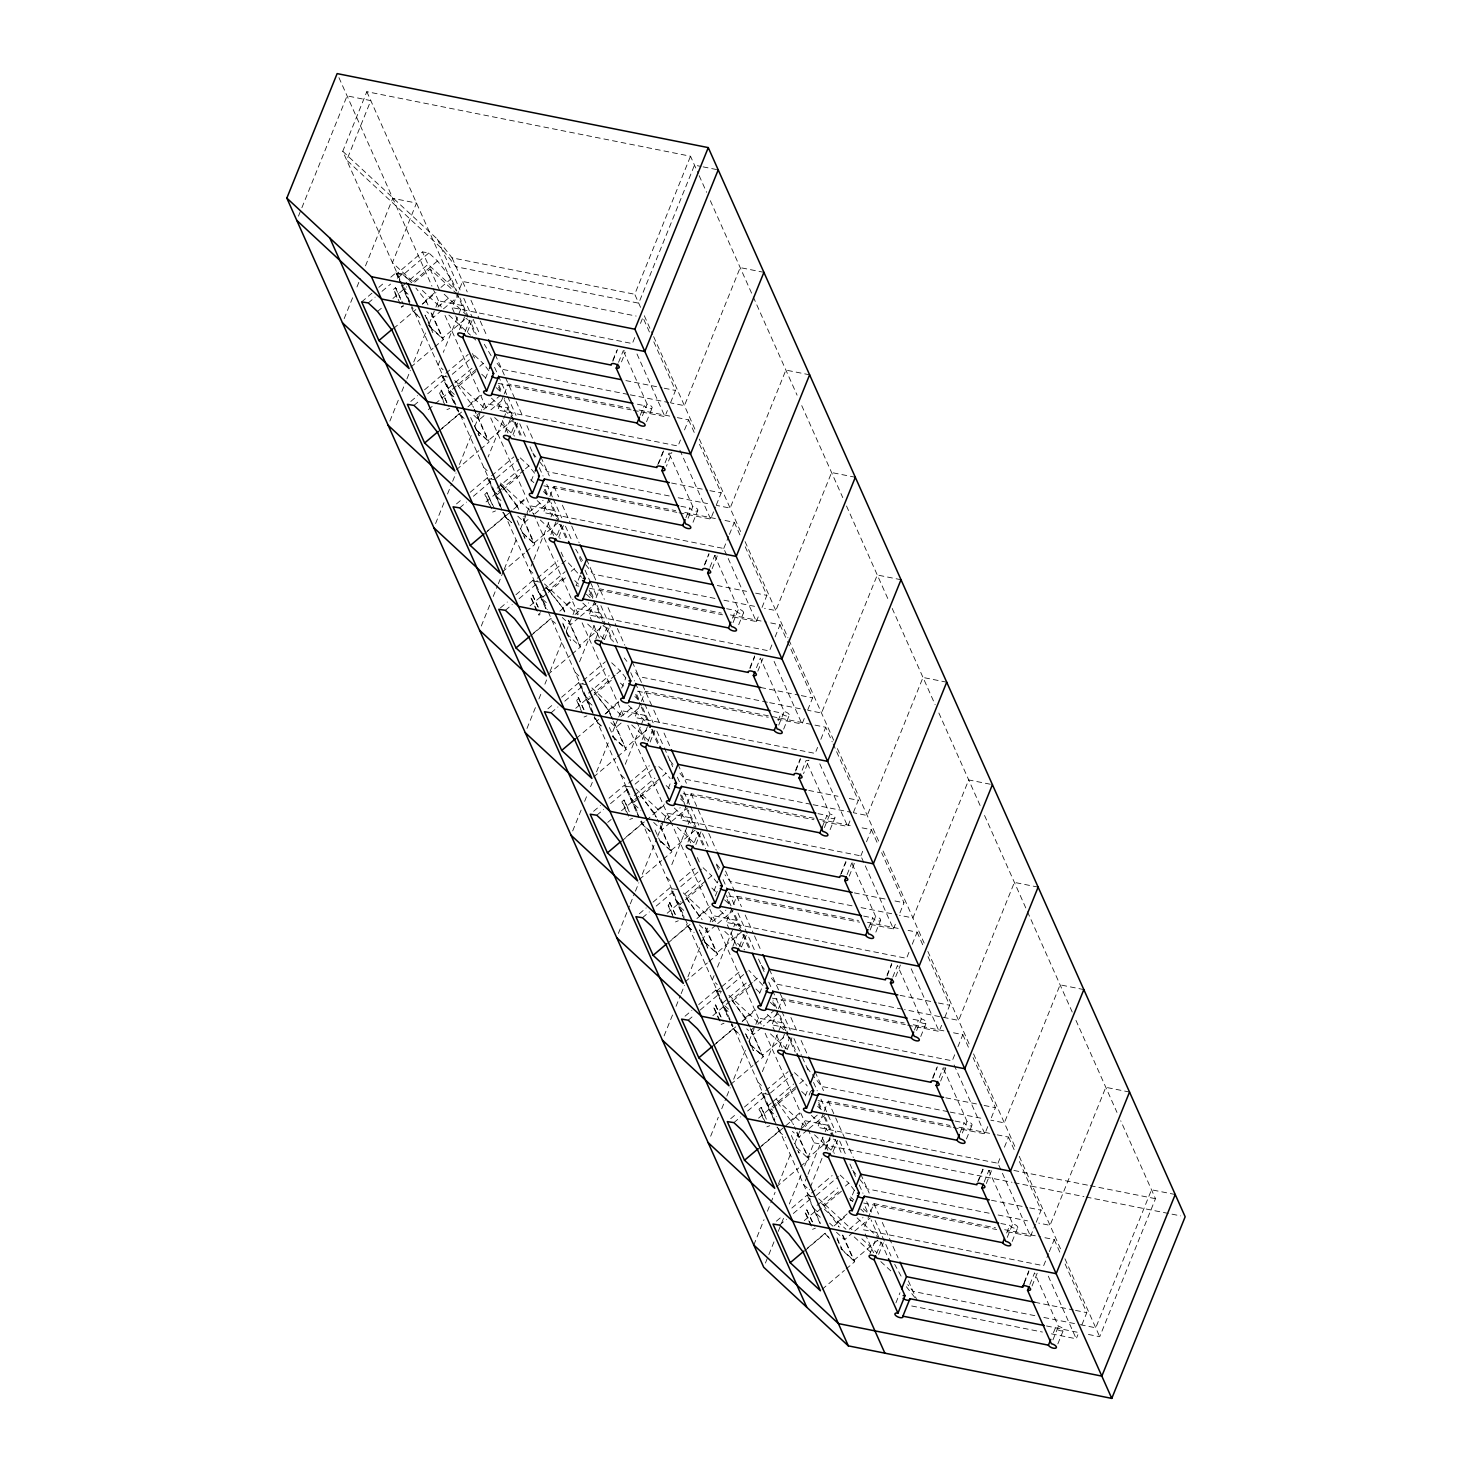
<?xml version="1.0" encoding="UTF-8"?>
<svg xmlns="http://www.w3.org/2000/svg" width="1472" height="1472" viewBox="0 0 1472 1472"><rect width="100%" height="100%" fill="white"/><g stroke="black" fill="none" stroke-linecap="round" stroke-linejoin="round"><path stroke-width="0.75" stroke-dasharray="5 3.75" d="M298.466 216.163L301.024 209.834M301.889 207.718L347.079 95.882L370.797 100.611L346.73 160.19L441.398 248.124L456.026 266.745L638.719 303.177L694.49 165.14L700.948 166.428M399.887 279.386L342.755 151.285L366.822 91.687L690.515 156.234L698.225 173.512M344.172 318.633L353.556 295.412M356.96 286.966L360.382 278.539M365.498 265.862L392.766 198.334L416.502 203.062L392.435 262.66L412.362 281.17M389.878 421.084L398.397 399.979M401.819 391.552L406.07 380.99M406.934 378.893L410.338 370.447M413.742 362.002L425.684 332.451M429.106 324.006L435.068 309.249M435.914 307.133L438.472 300.803L462.208 305.532L443.293 352.342M461.325 328.477L452.014 307.611L462.576 281.446L636.143 316.057M439.852 360.861L438.122 365.111L443.109 369.748M459.448 329.618L464.913 316.057M465.134 331.715L469.826 320.086L476.247 334.475M467.323 332.212L472.015 320.583M485.41 378.654L488.667 370.613M435.583 523.554L444.102 502.449M447.525 494.003L451.775 483.46M452.64 481.344L456.044 472.898M459.448 464.471L471.39 434.921M474.794 426.475L481.62 409.602M482.466 407.486L484.178 403.254L507.914 408.002L488.134 456.946M503.406 395.986L497.72 410.062L678.04 446.016L680.469 439.981M504.215 393.981L508.282 383.916L629.998 408.186M505.135 432.087L510.618 418.526M511.63 432.234L515.531 422.556A4.342 1.858 22 0 1 512.458 421.342M513.01 434.663L517.721 423.053M531.116 481.123L534.373 473.064M481.289 626.023L489.808 604.918M493.212 596.473L497.481 585.911M498.327 583.814L503.442 571.154M504.307 569.038L517.095 537.39M520.499 528.945L529.883 505.724L553.601 510.453L551.025 516.838M549.111 498.456L543.426 512.532L723.746 548.486L756.332 621.552L731.529 616.602M549.921 496.432L553.987 486.386L675.703 510.637M640.578 307.354L634.745 294.271L690.515 156.234M612.867 360.217L616.786 350.52M612.83 361.229L617.522 349.6M532.974 561.531L529.534 570.032L532.864 573.123M533.839 559.397L550.16 518.972M618.571 362.296L623.263 350.686A4.342 1.858 22 0 0 625.766 350.575M550.841 534.557L556.324 520.996M621.497 361.873L625.416 352.176M634.782 337.53L632.334 343.565L452.014 307.611M640.467 323.435L642.896 317.4L649.428 332.01M557.318 534.704L561.237 525.007A4.342 1.858 22 0 1 559.121 524.326M558.716 537.133L563.408 525.504M640.228 415.27L644.147 405.573A4.342 1.858 22 0 0 649.097 408.59A4.342 1.858 22 0 0 652.059 407.155A4.342 1.858 22 0 0 647.11 404.138L623.263 350.686M642.418 415.766L647.11 404.138M580.078 575.534L576.012 585.598L580.52 586.482M646.539 421.728L652.022 408.167M526.976 728.474L535.514 707.37M538.918 698.942L541.475 692.613M544.898 684.167L546.59 679.935M550.013 671.508L562.801 639.842M566.205 631.396L572.166 616.639M573.031 614.523L575.589 608.194L599.306 612.922L597.595 617.173M633.365 410.32L664.921 416.613L667.368 410.578M670.606 402.537L675.482 390.466L653.145 340.363M599.362 637.946L589.131 615.002L599.693 588.837L721.409 613.106M657.782 464.618L663.265 451.058M658.536 463.68L664.019 450.119M579.526 661.866L594.154 625.692M665.05 462.834L668.969 453.137A4.342 1.858 22 0 0 671.894 452.714L666.411 466.274M595.774 638.94L602.03 623.447M684.535 429.934L688.602 419.87L677.341 417.625M602.25 639.106L606.942 627.477L613.364 641.866M604.422 639.602L609.114 627.974M685.934 517.721L689.853 508.042A4.342 1.858 22 0 0 694.802 511.06A4.342 1.858 22 0 0 697.765 509.606A4.342 1.858 22 0 0 692.815 506.607L668.969 453.137M688.105 518.218L692.815 506.607M621.718 688.05L625.784 678.003M693.036 522.247L697.728 510.618M572.682 830.944L581.219 809.839M584.623 801.394L587.181 795.064M590.585 786.618L592.296 782.405M596.565 771.862L608.488 742.311M612.757 731.75L617.872 719.09M618.737 716.974L621.294 710.645L645.012 715.392L625.232 764.318M679.07 512.79L710.626 519.082L715.502 507.012M716.312 505.006L721.188 492.936L698.85 442.833M640.522 703.377L634.818 717.453L815.138 753.406L817.586 747.371M641.332 701.353L645.398 691.306L825.718 727.26L832.232 741.87M704.278 565.138L708.97 553.509M705.014 564.218L708.934 554.521M709.964 567.235L714.674 555.606A4.342 1.858 22 0 0 716.514 555.698M642.252 739.478L647.735 725.917M712.117 568.726L717.6 555.165M723.746 548.486L728.622 536.415M729.431 534.41L734.307 522.339L723.028 520.076M647.956 741.557L652.648 729.946A4.342 1.858 22 0 1 649.557 728.732M650.127 742.054L654.819 730.443M732.412 618.258L735.558 610.494A4.342 1.858 22 0 0 740.49 613.511A4.342 1.858 22 0 0 743.452 612.076A4.342 1.858 22 0 0 738.502 609.058L714.674 555.606M733.038 622.619L738.502 609.058M668.233 788.514L671.471 780.454M738.723 624.717L743.434 613.088M618.387 933.414L629.464 905.979M630.329 903.863L634.579 893.302M635.444 891.204L638.848 882.758M642.27 874.313L656.751 838.433M657.616 836.335L666.982 813.114L690.718 817.843L688.142 824.228M756.332 621.552L758.761 615.517M762.018 607.458L766.894 595.387L744.556 545.284M686.228 805.828L680.524 819.922L860.844 855.876L893.43 928.924L868.646 923.993M687.038 803.822L691.104 793.758L817.31 818.929M749.966 667.607L754.676 655.978M749.947 668.619L754.639 656.99M671.802 864.653L687.277 826.362M756.461 667.754L760.362 658.058L784.208 711.528A4.342 1.858 22 0 1 789.158 714.546A4.342 1.858 22 0 1 786.195 715.981A4.342 1.858 22 0 1 781.246 712.963L772.303 711.178M687.958 841.929L693.422 828.368M757.822 671.195L763.287 657.634M771.88 644.92L769.433 650.955L589.131 615.002M775.137 636.861L780.013 624.79L768.734 622.546M694.434 842.094L698.354 832.398A4.342 1.858 22 0 1 696.238 831.717M695.833 844.523L701.298 830.962M778.118 720.71L781.246 712.963M778.743 725.089L784.208 711.528M713.938 890.965L717.986 880.9M715.355 895.97L717.692 890.174M783.656 729.118L789.121 715.558M664.093 1035.865L672.612 1014.76M676.034 1006.333L680.285 995.771M681.15 993.655L684.554 985.228M687.958 976.782L701.61 943.018M702.457 940.902L709.283 924.011M710.13 921.914L712.687 915.584L736.423 920.313L733.829 926.698M777.234 719.072L802.038 724.003L804.466 717.968M807.723 709.927L812.599 697.857L787.465 641.498M736.478 945.337L726.23 922.374L732.725 906.292M733.553 904.268L736.791 896.227L858.507 920.497M795.671 770.058L800.382 758.448M795.653 771.07L800.345 759.46M714.067 975.642L712.338 979.892L717.324 984.529M717.508 967.122L732.982 928.814M802.148 770.224L806.067 760.527A4.342 1.858 22 0 0 808.993 760.104L803.528 773.665M732.872 946.33L739.128 930.838M820.842 739.33L825.718 727.26M739.349 946.496L744.041 934.867A4.342 1.858 22 0 1 742.992 934.591M741.538 946.993L746.23 935.364M822.259 827.043L826.951 815.433A4.342 1.858 22 0 0 831.901 818.45A4.342 1.858 22 0 0 834.863 816.997A4.342 1.858 22 0 0 829.914 813.998L806.067 760.527M824.43 827.558L829.914 813.998M759.626 993.434L762.882 985.375L748.77 970.195M830.134 829.638L834.826 818.009M710.645 1136.218L718.318 1117.23M721.722 1108.784L725.99 1098.241M726.837 1096.125L730.259 1087.679M733.663 1079.234L745.605 1049.702M749.009 1041.256L754.989 1026.481M755.835 1024.365L758.393 1018.035L782.11 1022.764L762.349 1071.708M822.94 821.523L847.725 826.473L850.172 820.438M853.429 812.397L858.305 800.308L833.152 743.949M782.184 1047.806L771.935 1024.843L777.621 1010.767M778.43 1008.743L782.497 998.697L904.213 1022.966M840.604 874.46L846.069 860.899M841.34 873.54L846.05 861.911M847.081 874.607L851.773 862.997A4.342 1.858 22 0 0 854.275 862.905M779.35 1046.868L784.834 1033.307M849.215 876.116L854.698 862.555M860.844 855.876L863.291 849.841M866.53 841.782L871.406 829.711L860.145 827.466M785.054 1048.947L789.746 1037.318A4.342 1.858 22 0 1 786.655 1036.122M787.226 1049.444L791.936 1037.834M868.738 927.581L872.657 917.884A4.342 1.858 22 0 0 877.606 920.902A4.342 1.858 22 0 0 880.569 919.466A4.342 1.858 22 0 0 875.619 916.449L851.773 862.997M870.136 930.01L875.619 916.449M805.331 1095.886L807.778 1089.85M809.103 1095.094L810.667 1091.212M875.84 932.107L880.532 920.478M753.793 1245.018L764.023 1219.699M767.427 1211.254L769.985 1204.924M770.85 1202.808L775.1 1192.265M778.522 1183.819L791.31 1152.153M794.714 1143.726L804.098 1120.505L827.816 1125.234L825.24 1131.618M893.43 928.924L895.878 922.889M899.944 912.842L903.992 902.778L881.654 852.674M823.326 1113.218L817.641 1127.313L997.961 1163.266L1030.547 1236.314L1005.744 1231.383M824.136 1111.213L828.202 1101.148L949.918 1125.418M765.422 1263.068L767.979 1256.738M768.844 1254.622L774.806 1239.847M778.228 1231.42L780.786 1225.09M781.632 1222.974L784.19 1216.645M789.305 1203.986L801.246 1174.435M804.65 1165.99L814.034 1142.787L764.925 1032.682M887.082 974.998L891.774 963.369M887.046 976.01L891.738 964.381M807.19 1176.312L803.749 1184.813L807.061 1187.904M808.054 1174.178L824.375 1133.753M892.786 977.077L897.478 965.448L921.325 1018.918A4.342 1.858 22 0 1 926.274 1021.936A4.342 1.858 22 0 1 923.312 1023.371A4.342 1.858 22 0 1 918.362 1020.354L911.646 1019.01M825.056 1149.319L830.539 1135.758M811.035 1196.81L807.723 1193.737L809.434 1189.468M810.299 1187.352L822.333 1157.544M825.774 1149.043L830.079 1138.408M895.712 976.654L900.404 965.025M908.978 952.292L906.55 958.327L726.23 922.374M912.235 944.251L917.111 932.181L908.095 930.378M831.533 1149.485L835.452 1139.788A4.342 1.858 22 0 1 833.336 1139.089M832.931 1151.914L837.623 1140.285M914.443 1030.032L918.362 1020.354M916.614 1030.547L921.325 1018.918M854.294 1190.314L850.227 1200.361L854.735 1201.262M920.754 1036.49L926.238 1022.93M907.58 1025.101L939.136 1031.394L941.583 1025.358M944.822 1017.318L949.698 1005.247L927.36 955.144M869.842 1213.682L863.346 1229.764L1043.648 1265.718L1048.524 1253.647M870.651 1211.658L873.908 1203.618L995.624 1227.887M932.788 1077.449L936.689 1067.77M932.751 1078.461L937.443 1066.832M939.265 1077.596L943.184 1067.918A4.342 1.858 22 0 0 945.686 1067.826M869.97 1253.721L876.245 1238.228M940.626 1081.055L946.11 1067.494M954.684 1054.762L952.255 1060.797L771.935 1024.843M957.941 1046.721L962.817 1034.65L951.556 1032.406M876.466 1253.868L881.158 1242.258A4.342 1.858 22 0 1 880.09 1241.982M878.637 1254.383L883.329 1242.754M960.149 1132.502L964.068 1122.823A4.342 1.858 22 0 0 969.018 1125.841A4.342 1.858 22 0 0 971.962 1124.387A4.342 1.858 22 0 0 967.03 1121.37L943.184 1067.918M962.32 1132.998L967.03 1121.37M895.933 1302.83L899.981 1292.766M966.46 1138.96L971.943 1125.399M953.286 1127.57L984.842 1133.863L988.08 1125.804M991.337 1117.763L995.403 1107.698L973.066 1057.614M977.702 1181.85L983.186 1168.29M978.457 1180.93L983.149 1169.302M984.179 1181.998L988.871 1170.387A4.342 1.858 22 0 0 991.392 1170.295M986.332 1183.506L991.815 1169.946M997.961 1163.266L1001.199 1155.207M1004.456 1147.166L1008.522 1137.102L997.243 1134.857M1006.627 1233.021L1009.755 1225.274A4.342 1.858 22 0 0 1014.705 1228.292A4.342 1.858 22 0 0 1017.667 1226.857A4.342 1.858 22 0 0 1012.718 1223.839L988.871 1170.387M1007.253 1237.4L1012.718 1223.839M1012.166 1241.43L1017.63 1227.869M1030.547 1236.314L1035.423 1224.244M1036.233 1222.238L1041.109 1210.168L1018.753 1160.065M1024.181 1282.388L1028.891 1270.759M1024.162 1283.382L1028.854 1271.771M1029.885 1284.467L1034.577 1272.838L1058.423 1326.309A4.342 1.858 22 0 1 1063.373 1329.326A4.342 1.858 22 0 1 1060.41 1330.762A4.342 1.858 22 0 1 1055.461 1327.744L1052.333 1335.49M1032.038 1285.976L1037.502 1272.415M1049.352 1251.642L1054.228 1239.571L1042.949 1237.326M1052.94 1339.87L1058.423 1326.309M1057.853 1343.881L1063.336 1330.32M1051.45 1333.834L1076.234 1338.784L1077.872 1334.754M1081.938 1324.708L1086.814 1312.638L1064.458 1262.534M1088.434 1334.46L1099.713 1336.723L1155.483 1198.686L1120.726 1120.762M361.67 301.889L371.956 293.167M378.819 287.353L383.953 282.992M390.816 277.178L395.968 272.835L402.574 273.884L411.81 282.458M401.396 284.059L396.778 273.737L422.501 251.933L428.849 252.963L437.497 260.986L451.278 278.668L456.817 291.051L428.039 264.334L422.501 251.933M368.276 302.938L375.139 297.123M382.002 291.327L390.577 284.059M397.422 278.245L402.574 273.884M396.778 273.737L403.126 274.749L428.849 252.963M396.87 297.362L393.374 289.506L395.508 287.702L403.218 304.042M400.2 303.894L394.073 290.168L396.226 288.365M409.032 301.208L402.316 286.138L428.039 264.334M377.513 311.512L382.646 307.151M392.95 298.448L406.658 286.819M413.485 281.318L437.497 260.986M414.699 282.127L430.137 269.045L457.314 294.271M403.383 305.348L401.23 307.151L404.082 305.992M434.13 293.186L425.555 300.454L427.395 304.575M440.993 287.371L451.278 278.668M393.576 328.477L415.858 309.58M422.722 303.766L426.162 300.858L415.914 288.07M422.225 304.299L435.951 292.67M437.938 307.041L449.954 296.866M441.766 310.298L433.191 317.547L426.788 311.622M443.477 308.844L458.914 295.762M428.039 324.926L442.428 338.284L468.151 316.498L459.834 297.841M410.817 367.135L433.118 348.257M434.829 346.803L443.403 339.535L431.609 313.076M410.798 401.433L417.662 395.637M424.525 389.822L441.674 375.286L446.071 376.004M464.158 418.471L459.356 414.018L442.483 376.188L468.206 354.402M413.982 405.407L419.115 401.046M427.69 393.778L446.568 377.807M452.254 374.311L472.843 356.868M445.188 405.702L439.061 391.975L441.214 390.154L448.923 406.493M443.274 400.476L439.778 392.638L441.913 390.816M472.034 368.258L448.022 388.59L454.406 394.533M428.352 409.621L433.504 405.26M435.215 403.806L450.653 390.742M452.364 389.289L478.05 367.798M479.78 366.362L483.202 363.455L490.084 372.287M458.694 386.032L475.842 371.514M449.788 408.462L446.936 409.621M479.835 395.655L471.261 402.905L473.101 407.045M441.766 428.481L458.914 413.963L441.674 375.286M439.263 430.928L461.564 412.05M467.93 406.769L481.657 395.14M476.781 415.306L481.933 410.964M483.644 409.51L500.793 394.974M484.03 415.656L478.878 420.017L472.494 414.074M490.894 409.842L504.602 398.231M476.946 430.358L488.134 440.754L513.857 418.95L505.54 400.292M456.522 469.605L478.805 450.708M480.534 449.254L489.109 441.986L474.573 409.437M456.504 503.902L461.638 499.542M470.212 492.274L487.361 477.756L491.777 478.455M491.611 475.75L513.912 456.872M459.687 507.877L466.532 502.062M473.395 496.248L490.544 481.712M496.248 478.216L518.549 459.338M489.146 504.234L484.766 494.445L486.919 492.623L494.61 508.962M491.593 508.815L485.484 495.107L487.618 493.286M497.15 488.152L519.45 469.274M486.054 501.915L496.358 493.194M498.07 491.74L503.222 487.379L519.377 509.864M500.296 485.024L503.185 487.71L523.756 470.267M525.467 468.814L528.908 465.906L535.79 474.757M500.958 491.409L495.825 495.77L502.21 501.694M502.67 489.955L521.548 473.966M495.494 510.931L492.642 512.09M518.806 509.514L516.966 505.374L525.541 498.106M487.471 530.95L504.62 516.414L502.798 512.348M484.969 533.398L511.925 510.674M513.636 509.22L525.651 499.063M527.638 513.415L522.486 517.776L533.839 543.205L559.562 521.419L551.227 502.762M529.35 511.962L543.076 500.351M528.025 519.579L524.584 522.486L516.598 515.053M534.87 513.765L550.307 500.682M502.228 572.056L524.51 553.178M526.222 551.724L534.796 544.456L523.002 517.997M500.48 607.826L507.343 602.011M515.918 594.743L533.066 580.226L537.482 580.925M537.317 578.22L557.906 560.777M505.374 610.328L512.238 604.514M519.101 598.699L537.961 582.728M541.954 580.686L565.966 560.335L581.495 577.208M536.599 610.622L530.472 596.896L532.606 595.093L540.316 611.432M537.298 611.285L531.19 597.558L533.324 595.755M542.855 590.622L565.138 571.725M530.049 605.838L542.064 595.663M546.002 587.494L548.89 590.162L564.31 577.098M571.173 571.283L574.614 568.376M546.664 593.86L541.512 598.221L546.314 602.674M548.375 592.406L567.254 576.435M564.512 611.966L562.654 607.844L572.958 599.122M533.158 633.402L550.326 618.884L555.551 623.41M530.674 635.867L551.264 618.424M559.838 611.156L573.068 600.061M575.055 614.431L588.763 602.802M578.864 617.688L570.29 624.938L562.304 617.522M580.575 616.234L596.013 603.152M547.915 674.526L570.216 655.629M571.927 654.175L580.502 646.926L568.707 620.466M547.897 708.823L553.049 704.481M561.623 697.213L578.772 682.677L583.188 683.376M583.022 680.671L605.323 661.793M551.08 712.798L557.943 706.983M564.806 701.169L583.666 685.198M589.37 681.702L604.808 668.619M582.286 713.092L576.178 699.366L578.312 697.544L586.022 713.883M580.373 707.866L576.877 700.028L579.03 698.206M588.561 693.073L609.132 675.648M575.754 708.29L589.481 696.679M615.167 675.188L594.578 692.631L608.359 710.295L625.232 748.144L650.955 726.34L642.638 707.682M616.878 673.734L620.319 670.846L625.821 677.911M592.37 696.33L587.218 700.69L592.02 705.143M594.081 694.876L612.941 678.886M586.905 715.852L584.034 717.011M608.359 710.295L618.645 701.592M576.38 738.318L598.681 719.44M605.526 713.626L608.966 710.718L594.614 692.318M605.047 714.159L618.755 702.53M620.761 716.882L632.758 706.726M621.129 723.046L615.995 727.407L609.592 721.464M627.992 717.232L641.718 705.622M593.621 776.995L615.922 758.098M617.633 756.645L626.207 749.377L611.69 716.827M593.602 811.293L600.466 805.478M609.04 798.21L624.478 785.146L638.995 817.696M628.728 783.141L649.299 765.716M596.786 815.249L603.649 809.453M610.512 803.638L629.372 787.649M635.076 784.153L655.647 766.728M626.244 811.624L621.883 801.835L624.018 800.014L629.096 810.465M628.71 816.206L622.582 802.498L624.735 800.676M634.248 795.542L654.838 778.099M607.734 822.388L611.156 819.481M621.46 810.759L660.873 777.658M662.584 776.204L666.006 773.297L670.146 778.596M638.075 798.799L632.923 803.142L640.909 810.575M639.786 797.346L658.646 781.356M632.592 818.322L629.74 819.462M655.905 816.905L654.065 812.765L664.35 804.043M626.281 836.887L641.718 823.805L639.915 819.738M622.086 840.788L644.368 821.891M646.098 820.438L664.461 805M664.737 820.806L659.603 825.166L670.938 850.595L696.661 828.81L688.344 810.152M666.448 819.352L680.174 807.723M670.275 822.609L661.701 829.877L653.697 822.443M671.986 821.155L687.424 808.073M639.326 879.446L661.627 860.568M663.338 859.114L671.913 851.846L657.395 819.278M639.308 913.762L646.171 907.948M653.034 902.134L670.183 887.598L684.701 920.166M679.567 881.25L695.005 868.167M642.491 917.718L649.354 911.904M656.199 906.09L675.078 890.118M680.782 886.622L701.353 869.179M673.698 918.013L667.57 904.286L669.723 902.483L677.433 918.822M672.667 914.756L668.288 904.949L670.441 903.127M685.106 893.651L700.543 880.569M667.166 913.229L680.874 901.6M717.232 882.832L711.712 875.766L685.989 897.552L701.61 919.356M683.762 901.25L678.629 905.611L685.014 911.554M685.492 899.797L704.352 883.826M678.298 920.773L675.446 921.932M699.77 915.234L710.056 906.513M671.986 939.338L687.424 926.274L685.602 922.208M667.791 943.239L690.074 924.361M696.937 918.546L710.166 907.451M712.154 921.822L725.88 910.193M715.962 925.06L707.388 932.328L699.402 924.913M717.692 923.625L733.13 910.542M705.456 942.669L716.643 953.065L742.366 931.261L734.05 912.622M685.032 981.916L707.333 963.019M709.044 961.566L717.618 954.316L705.806 927.857M685.014 1016.214L691.877 1010.399M698.722 1004.603L715.889 990.067L720.286 990.766M730.793 1022.58L716.698 990.969L720.121 988.062M721.85 986.608L740.71 970.637M688.197 1020.188L693.33 1015.827M700.194 1010.013L720.783 992.588M726.469 989.074L747.058 971.649M719.403 1020.482L713.276 1006.756L715.429 1004.934L723.12 1021.274M720.102 1021.126L713.994 1007.418L716.128 1005.597M746.249 983.038L722.237 1003.37L728.622 1009.314M712.853 1015.68L731.731 999.709L747.886 1022.175M752.266 982.578L731.694 1000.022L745.476 1017.686L762.349 1055.516L788.072 1033.73L778.817 1013.012L763.379 1026.076M753.995 981.125L757.418 978.218M732.909 1000.813L750.058 986.277M724.003 1023.242L721.151 1024.402M745.476 1017.686L754.05 1010.436M715.981 1043.262L733.13 1028.726L731.308 1024.659M713.478 1045.709L735.779 1026.83M742.642 1021.016L746.065 1018.109M742.146 1021.55L755.872 1009.921M750.996 1030.087L756.148 1025.726M757.859 1024.273L775.008 1009.755M761.668 1027.53L753.094 1034.798L746.709 1028.854M730.738 1084.367L753.02 1065.489M754.75 1064.035L763.324 1056.767L748.788 1024.218M730.719 1118.683L735.853 1114.322M744.427 1107.054L761.576 1092.537L765.992 1093.236M765.826 1090.531L788.127 1071.634M733.884 1122.639L740.747 1116.843M747.61 1111.029L764.759 1096.493M770.463 1092.997L792.764 1074.118M763.361 1119.014L758.982 1109.226L761.134 1107.404L766.213 1117.855M765.808 1123.596L759.699 1109.87L761.834 1108.066M771.365 1102.933L767.924 1105.84L772.726 1110.293M773.076 1101.479L793.666 1084.036M758.558 1118.15L797.971 1085.048M799.682 1083.594L803.123 1080.687L807.245 1085.986M776.885 1104.736L770.022 1110.532L776.425 1116.475M778.614 1103.282L795.763 1088.746M769.709 1125.712L766.857 1126.853M799.738 1112.887L791.163 1120.155L793.022 1124.295M761.686 1145.731L778.835 1131.195L777.014 1127.129M759.184 1148.178L799.848 1113.826M817.273 1115.114L796.702 1132.557L808.054 1157.986L833.778 1136.2L825.442 1117.542M807.374 1129.999L798.799 1137.267L792.414 1131.324M809.085 1128.546L824.522 1115.463M776.425 1186.837L798.726 1167.958M800.437 1166.505L809.011 1159.237L794.494 1126.669M776.406 1221.153L781.558 1216.792M791.844 1208.07L807.282 1194.988L811.698 1195.706M811.532 1193.001L832.122 1175.558M779.59 1225.109L786.453 1219.294M793.316 1213.48L812.176 1197.509M816.169 1195.466L838.451 1176.57M810.796 1225.403L804.687 1211.677L806.822 1209.874L814.531 1226.213M811.514 1226.066L805.386 1212.339L807.539 1210.518M817.07 1205.384L837.642 1187.959M804.264 1220.601L816.261 1210.444M838.525 1191.86L823.087 1204.942L820.051 1201.778M845.388 1186.064L848.829 1183.157L855.71 1191.989M841.45 1191.216L815.727 1213.002L820.53 1217.454M815.414 1228.163L812.544 1229.322M847.154 1213.903L836.869 1222.625L838.709 1226.746M807.374 1248.182L824.522 1233.665L829.564 1238.338M804.89 1250.63L825.461 1233.205M834.054 1225.937L845.554 1216.295M849.27 1229.212L862.978 1217.583M853.079 1232.45L844.505 1239.718L836.519 1232.303M854.79 1230.997L870.228 1217.933M840.954 1248.569L853.742 1260.455L879.465 1238.651L871.148 1219.994M822.13 1289.306L844.431 1270.41M846.142 1268.956L854.717 1261.706L842.922 1235.247M442.483 376.188L448.831 377.218M494.537 479.67L488.189 478.658L502.283 510.269M540.242 582.139L533.894 581.127L546.149 608.58M585.948 684.59L579.6 683.578L593.694 715.19M631.635 787.06L625.287 786.048L639.4 817.659M677.341 889.53L670.993 888.518L683.247 915.97M716.698 990.969L723.046 991.981M768.752 1094.45L762.404 1093.438L776.498 1125.05M814.458 1196.92L808.11 1195.89L820.364 1223.361M703.119 166.87L718.207 169.869M763.913 272.338L740.195 267.61L684.425 405.646L670.882 402.942M342.755 151.285L437.423 239.2L452.051 257.839L634.745 294.271M809.618 374.808L785.882 370.079L730.13 508.098L716.588 505.411M625.894 380.586L661.958 387.762M664.222 388.222L675.482 390.466M628.029 394.404L501.731 369.214L496.414 362.443M630.292 394.846L668.638 402.5M637.431 404.23L644.147 405.573M639.014 409.989L675.078 417.165M498.125 383.364L631.12 409.878M855.324 477.259L831.588 472.53L775.818 610.567L764.538 608.322M671.6 483.037L707.664 490.231M709.927 490.673L721.188 492.936M669.226 495.954L547.437 471.684L538.126 459.816M678.242 497.757L707.572 503.608M680.892 506.258L689.853 508.042M684.719 512.44L720.783 519.634M543.83 485.815L676.807 512.348M901.011 579.729L877.294 575L821.523 713.037L807.999 710.332M717.306 585.506L746.617 591.339M755.633 593.142L766.894 595.387M714.932 598.423L593.142 574.135L583.832 562.286M723.948 600.226L755.522 606.519M726.598 608.709L735.558 610.494M730.425 614.91L766.489 622.104M589.536 588.285L722.513 614.799M946.717 682.198L922.999 677.451L867.229 815.488L853.686 812.802M760.748 687.516L799.075 695.152M801.32 695.612L812.599 697.857M767.39 702.236L638.83 676.605L633.512 669.834M769.654 702.678L805.736 709.872M637.486 691.196L768.218 717.269M990.27 784.226L968.705 779.921L912.934 917.958L899.392 915.253M808.717 790.427L838.01 796.278M849.289 798.523L858.305 800.308M810.851 804.246L684.535 779.056L679.218 772.285M813.096 804.706L851.442 812.342M817.99 813.648L826.951 815.433M819.573 819.389L851.129 825.682M683.192 793.666L813.924 819.72M1038.128 887.119L1014.392 882.39L958.64 1020.409L904.507 1009.626M854.404 892.897L885.96 899.19M894.976 900.974L903.992 902.778M852.03 905.814L730.241 881.526L724.923 874.754M861.046 907.617L897.147 914.811M863.696 916.099L872.657 917.884M867.523 922.3L899.079 928.593M728.898 896.117L859.63 922.19M1083.834 989.589L1060.098 984.842L1004.327 1122.878L990.803 1120.174M900.11 995.348L936.174 1002.542M938.437 1003.002L949.698 1005.247M902.244 1009.166L775.946 983.995L770.629 977.224M913.229 1024.751L949.293 1031.946M772.34 998.145L905.335 1024.659M1129.539 1092.04L1105.803 1087.311L1050.033 1225.348L1038.754 1223.103M945.815 1097.818L981.879 1105.012M984.142 1105.454L995.403 1107.698M947.95 1111.636L821.652 1086.446L812.342 1074.597M950.213 1112.096L981.787 1118.389M955.107 1121.038L964.068 1122.823M958.934 1127.221L994.998 1134.415M818.046 1100.596L951.022 1127.11M1175.226 1194.51L1151.509 1189.781L1095.738 1327.799L1077.688 1324.211M1013.877 1170.442L1088.047 1185.236M1090.292 1185.696L1155.483 1198.686M814.034 1142.787L1011.963 1182.255M1014.226 1182.697L1083.944 1196.607M1086.189 1197.049L1180.673 1215.89M991.521 1200.287L1027.585 1207.463M1029.83 1207.923L1041.109 1210.168M989.147 1213.204L867.339 1188.916L858.047 1177.066M998.163 1215.007L1027.474 1220.84M1000.813 1223.49L1009.755 1225.274M1004.64 1229.69L1040.704 1236.866M863.751 1203.066L996.728 1229.58M1034.963 1302.297L1073.29 1309.933M1075.535 1310.393L1086.814 1312.638M1034.834 1315.655L913.045 1291.386L907.727 1284.596M1043.869 1317.458L1075.443 1323.751M1046.518 1325.959L1077.154 1332.215M911.702 1305.977L1042.434 1332.05M444.176 294.234L468.151 316.498M422.317 290.426L440.588 307.39M448.905 315.1L470.488 335.156M472.162 336.702L477.13 341.32M403.126 274.749L411.774 282.771M402.316 286.138L407.118 290.591M474.554 355.414L483.202 363.455M404.414 290.83L409.216 295.283M425.702 315.744L424.985 315.082L432.86 332.727M481.73 374.219L488.134 380.162M496.119 387.578L502.504 393.521M413.65 311.567L420.054 317.51M419.925 317.731L413.209 311.494L411.387 307.427M429.99 327.078L443.403 339.535M491.482 398.176L513.857 418.95M454.738 380.549L486.294 409.842M494.61 417.57L514.538 436.08M520.26 457.884L528.908 465.906M450.119 393.3L456.504 399.243M470.69 417.533L479.265 435.841L475.07 427.34M530.638 479.651L533.821 482.632M543.426 491.538L548.21 495.99L544.53 487.71M458.914 413.963L463.938 418.637M477.37 431.094L489.109 441.986M537.188 500.627L557.962 519.929M483.828 467.581L487.158 470.654M500.443 483L533.655 513.857M540.298 520.021L560.243 538.531M500.13 484.527L503.222 487.379M493.727 491.059L496.91 494.022M574.742 580.63L579.526 585.083M589.113 593.989L593.915 598.442L590.235 590.18M511.465 522.431L505.062 516.488L503.222 512.348M522.652 532.827L533.839 543.205M504.62 516.414L511.318 522.652M523.057 533.545L534.796 544.456M586.426 594.246L591.21 598.699M582.875 603.097L603.667 622.398M544.474 583.924L577.705 614.781M587.659 624.036L605.93 641.001M545.836 586.997L563.261 608.249L565.082 612.334M539.414 593.529L544.217 597.982M611.671 662.805L620.319 670.846M620.43 683.1L623.631 686.062M634.818 696.458L639.621 700.911L636.861 694.71M566.757 633.788L580.502 646.926M628.581 705.566L649.354 724.868M575.239 672.502L580.226 677.138M591.854 687.921L623.41 717.232M631.709 724.96L649.98 741.925M585.12 695.98L589.922 700.433M658.812 766.599L666.006 773.297M666.135 785.551L670.938 790.022M680.524 798.928L685.326 803.381M601.257 725.862L596.473 721.409L594.614 717.269M612.444 736.258L625.232 748.144M601.054 726.009L596.013 721.335L594.21 717.269M612.794 736.92L626.207 749.377M674.286 808.018L695.06 827.319M620.945 774.971L625.913 779.59M635.886 788.845L670.772 821.247M677.414 827.411L694.03 842.849M630.826 798.45L637.21 804.374M703.064 867.726L711.712 875.766M711.841 888.021L716.643 892.474M724.629 899.907L731.014 905.832L726.414 895.51M650.164 831.294L642.178 823.878L640.32 819.738M661.351 841.69L670.938 850.595M641.718 823.805L650.109 831.588M660.174 840.935L671.913 851.846M719.992 910.487L740.766 929.789M666.632 877.422L669.962 880.514M683.247 892.86L714.803 922.171M724.776 931.426L744.703 949.937M676.531 900.901L682.916 906.844M699.918 930.506L699.2 929.862L707.774 948.152L700.782 932.475M755.946 989L762.349 994.943M770.334 1002.358L776.719 1008.302L773.039 1000.04M687.866 926.348L694.269 932.273M687.424 926.274L694.14 932.494M704.205 941.841L717.618 954.316M767.298 1014.429L788.072 1033.73M728.953 995.311L760.509 1024.622M770.482 1033.878L788.753 1050.861M794.475 1072.665L803.123 1080.687M724.334 1008.081L730.719 1014.006M801.651 1091.47L808.036 1097.394M817.641 1106.3L822.425 1110.771M738.374 1033.252L733.571 1028.799L731.731 1024.659M751.162 1045.138L762.349 1055.516M733.13 1028.726L739.827 1034.963M749.892 1044.31L763.324 1056.767M752.781 1049.959L753.48 1050.622L749.119 1040.814M811.403 1115.408L832.177 1134.71M758.043 1082.362L761.374 1085.434M776.314 1099.326L807.87 1128.638M814.513 1134.802L834.458 1153.312M840.181 1175.116L848.829 1183.157M850.54 1196.902L853.742 1199.864M863.328 1208.77L868.13 1213.222L864.45 1204.961M778.835 1131.195L785.533 1137.433M796.849 1147.59L809.011 1159.237M849.454 1198.631L852.638 1201.594M860.642 1209.027L863.825 1211.99M857.09 1217.878L877.882 1237.179M818.69 1198.705L851.92 1229.562M861.874 1238.817L876.834 1252.69M824.338 1209.156L845.922 1229.212M854.22 1236.922L870.835 1252.341M880.808 1261.596L890.762 1270.851M813.63 1208.291L818.432 1212.744M829.619 1223.14L832.821 1226.102M824.982 1233.738L829.766 1238.191M844.652 1252.359L854.717 1261.706M491.096 355.654L484.306 344.301M532.809 453.045L536.802 458.123M582.489 560.593L575.718 549.24M624.202 657.966L626.87 661.351M669.907 760.435L673.9 765.514M719.606 867.983L715.613 862.886L719.348 871.258M761.318 965.356L765.311 970.434M807.024 1067.826L810.998 1072.904M852.711 1170.277L856.704 1175.374M901.085 1276.132L894.7 1264.374M906.384 1286.73L915.694 1298.598M457.516 384.928L473.671 407.394M503.185 487.71L516.966 505.374M548.89 590.162L562.654 607.844M640.32 794.77L656.475 817.254M640.283 795.101L654.065 812.765M686.026 897.239L702.181 919.724M777.418 1102.16L793.592 1124.645M823.124 1204.63L839.298 1227.096M699.145 175.61L706.615 192.335M710.332 200.689L752.321 294.786M753.241 296.884L797.088 395.158M801.743 405.628L842.775 497.628M846.51 506L888.481 600.098M892.216 608.451L935.125 704.646M938.86 713L980.83 807.116M984.547 815.47L1026.518 909.567M1027.456 911.665L1072.223 1012.037M1075.958 1020.39L1116.99 1112.409M644.313 315.726L652.703 334.549M653.642 336.628L695.612 430.726M699.347 439.098L741.318 533.195M745.053 541.567L787.943 637.744M788.882 639.842L833.649 740.214M837.384 748.586L879.354 842.683M883.09 851.037L924.122 943.055M927.857 951.409L969.827 1045.506M973.562 1053.878L1015.533 1147.976M1019.25 1156.33L1061.22 1250.427M1064.955 1258.799L1099.713 1336.723M688.602 419.87L695.115 434.479M734.307 522.339L740.821 536.949M780.013 624.79L786.526 639.4M871.406 829.711L877.938 844.339M917.111 932.181L923.625 946.79M962.817 1034.65L969.33 1049.26M1008.522 1137.102L1015.036 1151.711M1054.228 1239.571L1059.803 1252.102M636.99 353.998L664.921 416.613M679.898 450.193L710.626 519.082M774.088 661.388L802.038 724.003M819.794 763.839L847.725 826.473M911.205 968.778L939.136 1031.394M954.114 1064.974L984.842 1133.863M1048.303 1276.169L1076.234 1338.784M452.051 257.839L467.231 291.879M470.966 300.233L479.338 319.019M480.277 321.117L486.79 335.726M495.181 354.513L504.546 375.507M505.485 377.605L523.186 417.312M526.902 425.666L533.434 440.275M540.868 456.982L549.314 475.879M553.987 486.386L558.642 496.818M562.378 505.172L570.75 523.958M571.688 526.038L579.122 542.745M586.574 559.434L595.939 580.446M596.878 582.544L604.348 599.27M608.065 607.623L616.455 626.41M617.375 628.507L624.827 645.196M632.279 661.903L641.645 682.898M642.583 684.995L652.85 707.995M653.77 710.093L660.284 724.702M664.019 733.056L670.533 747.666M677.985 764.354L686.412 783.27M691.104 793.758L707.848 831.349M708.786 833.428L716.238 850.135M725.549 871.019L734.933 892.032M736.791 896.227L741.446 906.66M745.182 915.014L753.554 933.8M754.492 935.898L761.006 950.507M769.378 969.294L787.152 1009.13M790.887 1017.483L797.401 1032.093M801.118 1040.446L807.631 1055.056M815.083 1071.745L823.51 1090.66M828.202 1101.148L834.716 1115.758M835.654 1117.855L844.965 1138.721M845.885 1140.818L853.337 1157.507M860.789 1174.214L869.216 1193.111M873.908 1203.618L878.563 1214.05M882.28 1222.404L898.104 1257.898M908.371 1280.879L917.019 1300.291M437.423 239.2L460.055 289.947M463.79 298.301L472.181 317.124M473.119 319.222L479.633 333.85M494.555 367.301L497.37 373.575M498.29 375.673L506.681 394.496M507.619 396.575L516.01 415.398M519.745 423.77L526.277 438.398M530.012 446.77L534.667 457.222M539.341 467.673L543.058 476.045M546.793 484.417L552.386 496.947M553.325 499.045L561.715 517.868M565.45 526.222L571.044 538.77M579.434 557.594L581.311 561.77M585.028 570.142L589.702 580.594M590.64 582.691L597.154 597.319M600.889 605.691L607.421 620.338M608.359 622.417L617.688 643.338M630.734 672.612L634.469 680.966M635.407 683.063L643.798 701.886M644.736 703.966L653.126 722.789M656.862 731.161L663.375 745.789M664.314 747.886L672.704 766.71M677.378 777.161L680.174 783.435M683.91 791.789L689.503 804.338M690.423 806.435L698.832 825.258M702.549 833.612L709.081 848.258M723.083 879.63L727.738 890.082M728.677 892.161L734.27 904.71M738.006 913.082L754.786 950.728M758.522 959.082L764.115 971.63M768.77 982.082L771.567 988.356M772.506 990.454L780.896 1009.277M781.834 1011.356L790.225 1030.179M793.96 1038.551L801.43 1055.277M802.35 1057.356L808.882 1072.002M813.538 1082.454L817.273 1090.826M821.008 1099.179L835.93 1132.649M839.666 1141.002L846.198 1155.649M849.914 1164.002L855.526 1176.551M859.243 1184.923L862.978 1193.277M866.714 1201.649L871.369 1212.1M875.104 1220.472L890.965 1256.021M515.531 422.556L521.953 436.945M561.237 525.007L567.658 539.396M652.648 729.946L659.07 744.335M698.354 832.398L705.677 848.847M744.041 934.867L750.462 949.256M789.746 1037.318L796.168 1051.726M835.452 1139.788L841.874 1154.177M881.158 1242.258L887.579 1256.646M498.824 385.259L501.584 391.46M596.933 605.231L605.268 623.889L579.526 645.674L568.192 620.246M681.628 795.101L684.406 801.302M818.745 1102.491L821.505 1108.692M366.822 91.687L455.676 290.886M456.614 292.983L465.005 311.806M468.74 320.16L475.254 334.806M498.585 387.081L500.443 391.258M504.178 399.63L520.039 435.178M544.272 489.55L547.087 495.825M548.007 497.904L556.398 516.727M560.133 525.099L566.665 539.727M589.058 589.922L592.774 598.276M593.713 600.374L602.103 619.197M605.838 627.55L612.37 642.197M635.683 694.471L640.357 704.922M641.277 707.02L658.076 744.666M680.45 794.843L686.044 807.392M686.982 809.49L693.514 824.118M697.25 832.49L703.763 847.118M727.094 899.392L739.22 926.587M742.937 934.941L749.469 949.587M772.8 1001.862L775.597 1008.136M776.517 1010.234L795.174 1052.038M818.487 1104.331L820.364 1108.508M824.081 1116.862L831.79 1134.139M472.494 353.519L475.29 359.794M502.375 420.495L507.969 433.026M548.081 522.965L553.656 535.495M561.108 552.184L563.905 558.458M636.695 721.63L645.067 740.416M685.179 830.355L690.773 842.886M697.286 857.495L700.083 863.751M822.296 1137.746L827.871 1150.276M865.205 1233.941L873.577 1252.727M430.137 269.045L439.392 289.763M338.946 77.648L431.94 286.157M432.878 288.254L441.269 307.078M445.004 315.431L486.974 409.529M490.71 417.901L578.386 614.468M582.121 622.822L624.091 716.919M627.808 725.291L716.422 923.938M717.361 926.035L761.19 1024.31M426.162 300.858L427.966 304.943M608.966 710.718L610.788 714.785M431.075 312.855L442.428 338.284M474.021 409.106L488.134 440.754M705.29 927.636L716.643 953.065M842.407 1235.008L853.742 1260.455M426.567 317.694L433.559 333.371M517.095 520.665L524.97 538.31L522.505 533.729M562.801 623.134L570.676 640.762M609.39 727.554L612.002 733.424M612.886 735.393L616.382 743.231M655.077 830.006L661.204 843.732M748.236 1038.864L744.906 1032.314L751.898 1047.99M791.31 1135.446L799.186 1153.091L796.72 1148.51M837.016 1237.897L842.26 1249.673M562.966 624.422L569.094 638.149M837.182 1239.203L841.561 1249.01M400.826 281.465L410.154 302.386M411.074 304.465L455.86 404.837M456.78 406.934L500.627 505.209M504.344 513.581L547.253 609.776M548.191 611.855L594.817 716.422M595.755 718.502L637.726 812.599M641.461 820.971L684.37 917.166M685.29 919.246L730.057 1019.618M730.995 1021.715L774.842 1119.99M778.559 1128.362L807.723 1193.737M777.418 1127.129L779.277 1131.269M395.968 272.835L400.494 283.01M401.414 285.034L410.486 305.385M487.361 477.756L501.897 510.306M533.066 580.226L545.781 608.709M578.772 682.677L593.29 715.245M715.889 990.067L727.683 1016.526M761.576 1092.537L776.112 1125.086M807.282 1194.988L819.996 1223.49M395.508 287.702L400.752 299.46M441.214 390.154L447.322 403.88M486.919 492.623L492.163 504.381M532.606 595.093L537.869 606.85M578.312 697.544L583.556 709.302M624.018 800.014L629.262 811.771M669.723 902.483L674.967 914.241M715.429 1004.934L720.673 1016.692M761.134 1107.404L766.378 1119.162M806.822 1209.874L812.066 1221.631M878.066 1241.043A4.342 1.858 22 0 1 877.238 1240.454M605.875 627.201A4.342 1.858 22 0 1 603.023 625.674M467.728 319.387A4.342 1.858 22 0 1 465.906 318.283M540.482 612.72L538.347 614.542L539.046 615.204L541.199 613.382L540.482 612.72"/><path stroke-width="1.5" d="M286.838 198.113L337.143 73.6L708.271 147.605L1185.162 1216.774L1111.783 1398.4L848.332 1345.868L763.729 1267.282L286.838 198.113L371.441 276.699L848.332 1345.868M617.78 364.246L616.216 368.11L640.062 421.581A4.342 1.858 22 0 1 645.012 424.58A4.342 1.858 22 0 1 642.05 426.034A4.342 1.858 22 0 1 637.1 423.016L491.574 393.999A4.342 1.858 22 0 1 488.63 395.434A4.342 1.858 22 0 1 483.681 392.417A4.342 1.858 22 0 1 486.643 390.982L462.797 337.53L464.361 333.647M489.477 368.589L495.181 354.513L488.649 339.903M486.643 390.982L493.672 373.538L478.087 338.597M491.574 393.999L498.622 376.556L632.96 403.346M663.486 466.698L661.922 470.58L685.768 524.032A4.342 1.858 22 0 1 690.718 527.05A4.342 1.858 22 0 1 687.755 528.485A4.342 1.858 22 0 1 682.806 525.467L537.28 496.45A4.342 1.858 22 0 1 534.318 497.904A4.342 1.858 22 0 1 529.368 494.886A4.342 1.858 22 0 1 532.33 493.451L508.484 439.981L510.066 436.117M535.182 471.058L540.868 456.982L534.354 442.354M532.33 493.451L539.378 476.008L523.793 441.048M537.28 496.45L544.327 479.026L678.647 505.798M1111.783 1398.4L634.892 329.213L708.271 147.605M709.191 569.167L707.627 573.031L731.474 626.502A4.342 1.858 22 0 1 736.423 629.519A4.342 1.858 22 0 1 733.461 630.954A4.342 1.858 22 0 1 728.511 627.937L582.986 598.92A4.342 1.858 22 0 1 580.023 600.355A4.342 1.858 22 0 1 575.074 597.338A4.342 1.858 22 0 1 578.036 595.902L554.19 542.45L555.754 538.568M718.207 169.869L644.828 351.495L381.377 298.963L296.774 220.377M637.1 423.016L639.455 417.202M580.888 573.528L586.574 559.434L580.06 544.824M578.036 595.902L585.083 578.478L568.578 541.457M582.986 598.92L590.033 581.495L724.353 608.267M754.897 671.618L753.333 675.501L777.161 728.953A4.342 1.858 22 0 1 782.11 731.97A4.342 1.858 22 0 1 779.148 733.424A4.342 1.858 22 0 1 774.217 730.406L628.691 701.39A4.342 1.858 22 0 1 625.729 702.825A4.342 1.858 22 0 1 620.779 699.807A4.342 1.858 22 0 1 623.742 698.372L599.895 644.902L601.459 641.038M763.913 272.338L690.534 453.965L427.082 401.433L342.461 322.846M682.806 525.467L685.142 519.671M627.403 673.974L632.279 661.903L625.766 647.294M623.742 698.372L630.789 680.929L615.204 645.987M628.691 701.39L635.738 683.946L770.058 710.737M800.584 774.088L799.02 777.97L822.866 831.422A4.342 1.858 22 0 1 827.816 834.44A4.342 1.858 22 0 1 824.854 835.875A4.342 1.858 22 0 1 819.904 832.858L674.397 803.841A4.342 1.858 22 0 1 671.434 805.294A4.342 1.858 22 0 1 666.485 802.277A4.342 1.858 22 0 1 669.447 800.823L645.601 747.371L647.165 743.507M809.618 374.808L736.239 556.416L472.788 503.884L388.166 425.316M728.511 627.937L730.848 622.122M672.299 778.449L677.985 764.354L671.471 749.745M669.447 800.823L676.494 783.398L659.971 746.378M674.397 803.841L681.444 786.416L815.764 813.188M846.29 876.558L844.726 880.422L868.572 933.892A4.342 1.858 22 0 1 873.522 936.91A4.342 1.858 22 0 1 870.559 938.345A4.342 1.858 22 0 1 865.61 935.327L720.102 906.31A4.342 1.858 22 0 1 717.14 907.746A4.342 1.858 22 0 1 712.19 904.728A4.342 1.858 22 0 1 715.153 903.293L691.306 849.841L692.87 845.958M855.324 477.259L781.945 658.886L518.475 606.354L433.872 527.767M774.217 730.406L776.554 724.592M718.814 878.894L723.69 866.824L717.158 852.214M715.153 903.293L722.182 885.868L706.597 850.908M720.102 906.31L727.131 888.867L861.47 915.658M891.995 979.009L890.431 982.891L914.278 1036.343A4.342 1.858 22 0 1 919.227 1039.361A4.342 1.858 22 0 1 916.265 1040.796A4.342 1.858 22 0 1 911.315 1037.797L765.79 1008.78A4.342 1.858 22 0 1 762.827 1010.215A4.342 1.858 22 0 1 757.896 1007.198A4.342 1.858 22 0 1 760.84 1005.762L737.012 952.292L738.576 948.428M901.011 579.729L827.632 761.355L564.181 708.823L479.578 630.237M819.904 832.858L822.259 827.043M763.692 983.37L769.378 969.294L762.864 954.684M760.84 1005.762L767.887 988.319L752.302 953.378M765.79 1008.78L772.837 991.337L907.157 1018.127M937.701 1081.478L936.137 1085.361L959.983 1138.813A4.342 1.858 22 0 1 964.933 1141.83A4.342 1.858 22 0 1 961.97 1143.266A4.342 1.858 22 0 1 957.021 1140.248L811.495 1111.231A4.342 1.858 22 0 1 808.533 1112.685A4.342 1.858 22 0 1 803.583 1109.667A4.342 1.858 22 0 1 806.546 1108.214L782.699 1054.762L784.263 1050.879M946.717 682.198L873.338 863.806L609.886 811.274L525.283 732.706M865.61 935.327L867.965 929.513M810.207 1083.815L815.083 1071.745L808.57 1057.135M806.546 1108.214L813.593 1090.789L797.088 1053.768M811.495 1111.231L818.542 1093.806L952.862 1120.578M983.406 1183.948L981.842 1187.812L1005.67 1241.282A4.342 1.858 22 0 1 1010.62 1244.3A4.342 1.858 22 0 1 1007.658 1245.735A4.342 1.858 22 0 1 1002.726 1242.718L857.201 1213.701A4.342 1.858 22 0 1 854.238 1215.136A4.342 1.858 22 0 1 849.289 1212.118A4.342 1.858 22 0 1 852.251 1210.683L828.405 1157.231L829.969 1153.349M992.422 784.65L919.043 966.276L655.592 913.744L570.989 835.158M911.315 1037.797L913.67 1031.982M855.913 1186.285L860.789 1174.214L854.275 1159.605M852.251 1210.683L859.298 1193.24L843.714 1158.298M857.201 1213.701L864.248 1196.258L998.568 1223.048M1029.094 1286.399L1027.53 1290.282L1051.376 1343.734A4.342 1.858 22 0 1 1056.326 1346.751A4.342 1.858 22 0 1 1053.363 1348.186A4.342 1.858 22 0 1 1048.414 1345.169L902.906 1316.17A4.342 1.858 22 0 1 899.944 1317.606A4.342 1.858 22 0 1 894.994 1314.588A4.342 1.858 22 0 1 897.957 1313.153L874.11 1259.682L875.674 1255.818M1038.128 887.119L964.749 1068.746L701.298 1016.214L616.676 937.627M957.021 1140.248L959.358 1134.434M901.618 1288.754L906.494 1276.684L899.981 1262.074M897.957 1313.153L905.004 1295.71L888.499 1258.707M902.906 1316.17L909.954 1298.727L1044.274 1325.518M1083.834 989.589L1010.454 1171.197L746.985 1118.665L662.382 1040.097M1002.726 1242.718L1004.29 1238.835M874.11 1259.682A4.342 1.858 22 0 1 869.161 1256.665A4.342 1.858 22 0 1 872.123 1255.23A4.342 1.858 22 0 1 877.073 1258.247L1022.598 1287.264L1024.162 1283.382M1129.539 1092.04L1056.16 1273.666L792.69 1221.134L708.087 1142.548M1048.414 1345.169L1050.769 1339.373M1175.226 1194.51L1101.847 1376.118L838.396 1323.586L753.793 1245.018M378.911 340.547L361.67 301.889L368.276 302.938L377.513 311.512L391.846 329.93L409.106 368.589L378.911 340.547L392.638 328.918M424.617 443.017L407.376 404.34L413.982 405.407L423.218 413.982L437.552 432.382L454.811 471.058L424.617 443.017L438.325 431.388M470.322 545.468L453.063 506.81L459.687 507.877L468.906 516.451L483.258 534.851L500.498 573.51L470.322 545.468L484.03 533.858M516.01 647.938L498.769 609.279L505.374 610.328L514.611 618.902L528.963 637.321L546.204 675.979L516.01 647.938L529.736 636.309M561.715 750.407L544.474 711.73L551.08 712.798L560.317 721.372L574.669 739.772L591.91 778.43L561.715 750.407L575.442 738.778M607.421 852.858L590.18 814.2L596.786 815.249L606.022 823.842L620.374 842.242L637.615 880.9L607.421 852.858L621.147 841.248M653.126 955.328L635.886 916.67L642.491 917.718L651.728 926.293L666.062 944.693L683.321 983.37L653.126 955.328L666.834 943.699M698.832 1057.798L681.573 1019.121L688.197 1020.188L697.415 1028.762L711.767 1047.162L729.008 1085.821L698.832 1057.798L712.54 1046.169M744.519 1160.249L727.278 1121.59L733.884 1122.639L743.121 1131.214L757.473 1149.632L774.714 1188.29L744.519 1160.249L758.246 1148.638M790.225 1262.718L772.984 1224.06L779.59 1225.109L788.826 1233.683L803.178 1252.083L820.419 1290.76L790.225 1262.718L803.951 1251.09M371.441 276.699L634.892 329.213M495.181 354.513L621.386 379.684M540.868 456.982L669.355 482.595M586.574 559.434L712.798 584.605M632.279 661.903L760.748 687.516M677.985 764.354L806.454 789.986M723.69 866.824L852.159 892.437M769.378 969.294L897.865 994.906M815.083 1071.745L943.57 1097.376M860.789 1174.214L989.258 1199.827M906.494 1276.684L1034.963 1302.297M407.983 283.967L884.874 1353.154M329.875 238.096L806.785 1307.283M1022.598 1287.264A4.342 1.858 22 0 1 1025.542 1285.829A4.342 1.858 22 0 1 1030.492 1288.846A4.342 1.858 22 0 1 1027.53 1290.282M909.954 1298.727A4.342 1.858 22 0 1 907.966 1300.291A4.342 1.858 22 0 1 903.072 1298.378M903.146 1295.618A4.342 1.858 22 0 1 905.004 1295.71M981.842 1187.812A4.342 1.858 22 0 0 984.805 1186.377A4.342 1.858 22 0 0 979.855 1183.359A4.342 1.858 22 0 0 976.893 1184.794L831.367 1155.778A4.342 1.858 22 0 0 826.418 1152.778A4.342 1.858 22 0 0 823.455 1154.214A4.342 1.858 22 0 0 828.405 1157.231M864.248 1196.258A4.342 1.858 22 0 1 862.279 1197.84A4.342 1.858 22 0 1 857.366 1195.908M857.458 1193.148A4.342 1.858 22 0 1 859.298 1193.24M844.726 880.422A4.342 1.858 22 0 0 847.688 878.986A4.342 1.858 22 0 0 842.738 875.969A4.342 1.858 22 0 0 839.776 877.404L694.269 848.406A4.342 1.858 22 0 0 689.319 845.388A4.342 1.858 22 0 0 686.357 846.823A4.342 1.858 22 0 0 691.306 849.841M727.131 888.867A4.342 1.858 22 0 1 725.162 890.45A4.342 1.858 22 0 1 720.25 888.518M720.342 885.758A4.342 1.858 22 0 1 722.182 885.868M936.137 1085.361A4.342 1.858 22 0 0 939.099 1083.907A4.342 1.858 22 0 0 934.15 1080.908A4.342 1.858 22 0 0 931.187 1082.343L785.662 1053.326A4.342 1.858 22 0 0 780.712 1050.309A4.342 1.858 22 0 0 777.75 1051.744A4.342 1.858 22 0 0 782.699 1054.762M818.542 1093.806A4.342 1.858 22 0 1 816.574 1095.37A4.342 1.858 22 0 1 811.661 1093.438M811.753 1090.697A4.342 1.858 22 0 1 813.593 1090.789M799.02 777.97A4.342 1.858 22 0 0 801.982 776.535A4.342 1.858 22 0 0 797.033 773.518A4.342 1.858 22 0 0 794.07 774.953L648.563 745.936A4.342 1.858 22 0 0 643.614 742.918A4.342 1.858 22 0 0 640.651 744.354A4.342 1.858 22 0 0 645.601 747.371M681.444 786.416A4.342 1.858 22 0 1 679.457 787.98A4.342 1.858 22 0 1 674.562 786.048M674.636 783.306A4.342 1.858 22 0 1 676.494 783.398M890.431 982.891A4.342 1.858 22 0 0 893.394 981.456A4.342 1.858 22 0 0 888.444 978.438A4.342 1.858 22 0 0 885.482 979.874L739.956 950.857A4.342 1.858 22 0 0 735.025 947.839A4.342 1.858 22 0 0 732.062 949.274A4.342 1.858 22 0 0 737.012 952.292M772.837 991.337A4.342 1.858 22 0 1 770.868 992.901A4.342 1.858 22 0 1 765.955 990.987M766.047 988.227A4.342 1.858 22 0 1 767.887 988.319M753.333 675.501A4.342 1.858 22 0 0 756.277 674.066A4.342 1.858 22 0 0 751.346 671.048A4.342 1.858 22 0 0 748.383 672.483L602.858 643.466A4.342 1.858 22 0 0 597.908 640.449A4.342 1.858 22 0 0 594.946 641.902A4.342 1.858 22 0 0 599.895 644.902M635.738 683.946A4.342 1.858 22 0 1 633.77 685.51A4.342 1.858 22 0 1 628.857 683.597M628.949 680.837A4.342 1.858 22 0 1 630.789 680.929M707.627 573.031A4.342 1.858 22 0 0 710.59 571.596A4.342 1.858 22 0 0 705.64 568.578A4.342 1.858 22 0 0 702.678 570.032L557.152 541.015A4.342 1.858 22 0 0 552.202 537.998A4.342 1.858 22 0 0 549.24 539.433A4.342 1.858 22 0 0 554.19 542.45M590.033 581.495A4.342 1.858 22 0 1 587.586 583.004A4.342 1.858 22 0 1 582.507 580.52M583.243 578.367A4.342 1.858 22 0 1 585.083 578.478M661.922 470.58A4.342 1.858 22 0 0 664.884 469.145A4.342 1.858 22 0 0 659.934 466.127A4.342 1.858 22 0 0 656.972 467.562L511.446 438.546A4.342 1.858 22 0 0 506.497 435.528A4.342 1.858 22 0 0 503.553 436.963A4.342 1.858 22 0 0 508.484 439.981M544.327 479.026A4.342 1.858 22 0 1 542.8 480.59A4.342 1.858 22 0 1 538.274 479.246M538.384 475.879A4.342 1.858 22 0 1 539.378 476.008M616.216 368.11A4.342 1.858 22 0 0 619.178 366.675A4.342 1.858 22 0 0 614.229 363.658A4.342 1.858 22 0 0 611.266 365.093L465.759 336.076A4.342 1.858 22 0 0 460.81 333.058A4.342 1.858 22 0 0 457.847 334.512A4.342 1.858 22 0 0 462.797 337.53M498.18 377.899A4.342 1.858 22 0 1 491.74 376.206M492.697 373.41A4.342 1.858 22 0 1 493.672 373.538M498.622 376.556A4.342 1.858 22 0 1 498.585 377.568"/></g></svg>
